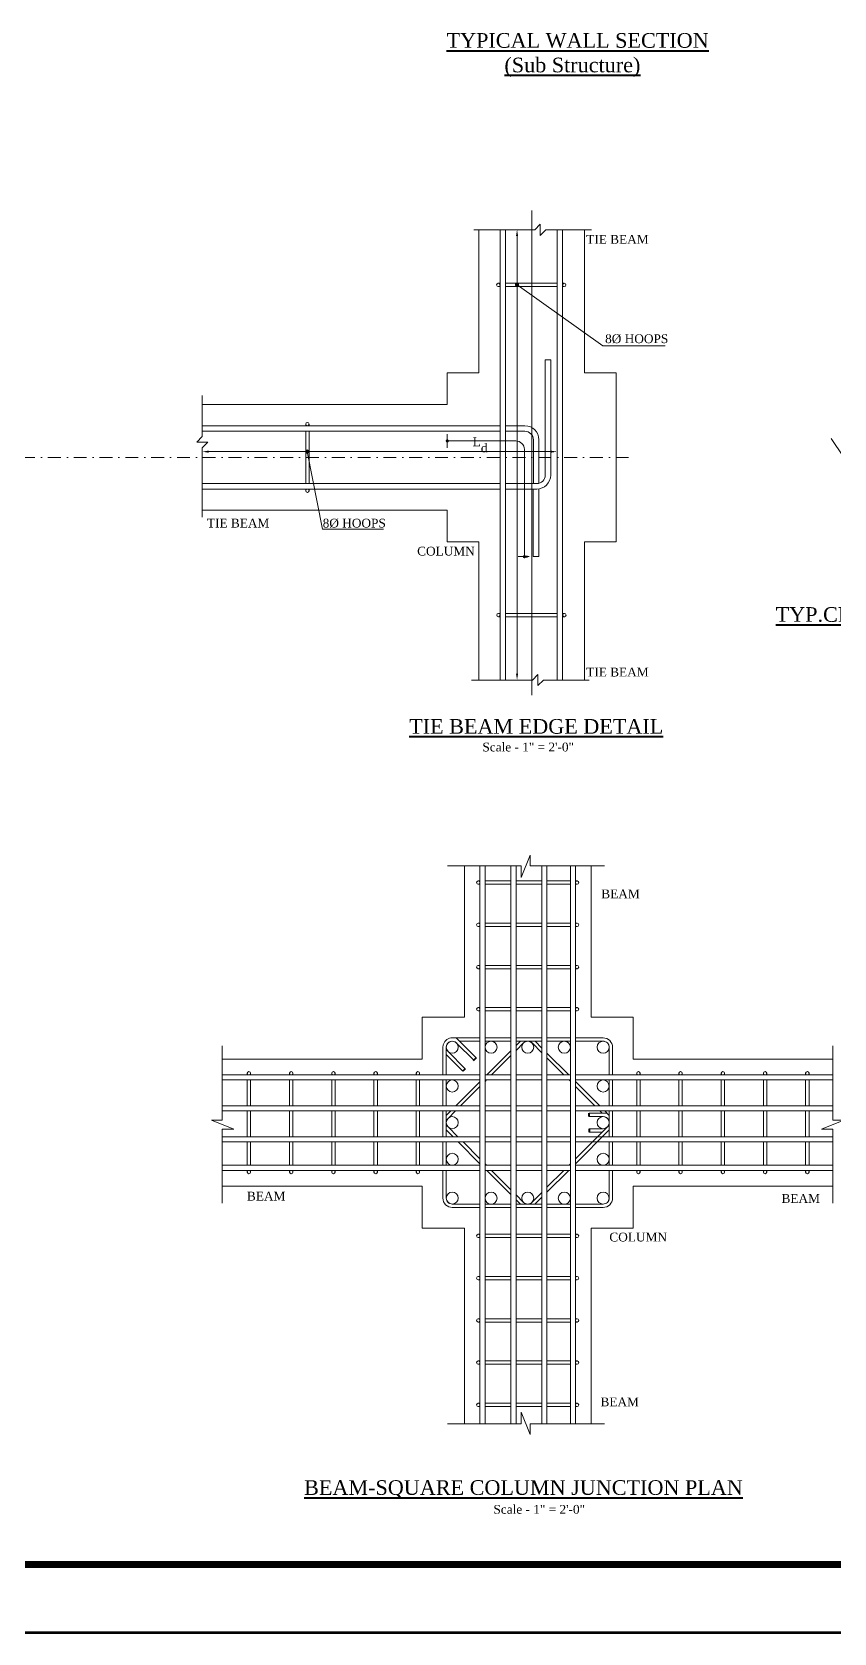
# Model space of a CAD drawing. Header units: inches. Extents: x 897 to 49934, y -34925 to -18564.
# Drawn here: x 21724 to 22271, y -25586 to -24495 of the extents above; entities that cross this region are included whole.
import ezdxf
from ezdxf.enums import TextEntityAlignment as Align

# ---------------------------------------------------------------- set-up
doc = ezdxf.new("R2010")
doc.units = ezdxf.units.IN
doc.header["$LTSCALE"] = 35
doc.header["$MEASUREMENT"] = 0
doc.linetypes.add('ACAD_ISO04W100', pattern=[30, 24, -3, 0, -3])
doc.linetypes.add('DASHDOTX2', pattern=[2, 1, -0.5, 0, -0.5])
for name, color, linetype, lineweight in [('SES- Door&Window', 21, 'Continuous', 15), ('SES-CENTRE', 8, 'DASHDOTX2', 13), ('SES-DIMENSION', 142, 'Continuous', 13), ('SES-grid', 7, 'ACAD_ISO04W100', 9), ('SES-Leader', 2, 'Continuous', 15), ('SES-REBARS', 1, 'Continuous', 40), ('SES-SHEETS', 7, 'Continuous', 60), ('SES-SLAB OUTLINE', 4, 'Continuous', 18), ('SES-TEXT', 3, 'Continuous', 20), ('SES-TitleText', 7, 'Continuous', 40)]:
    doc.layers.add(name, color=color, linetype=linetype, lineweight=lineweight)
doc.styles.add('SES-ARAIL', font='times.ttf', dxfattribs={"height": 6})
doc.styles.add('SES-Title Text', font='times.ttf', dxfattribs={"height": 10})

# ---------------------------------------------------------------- blocks, each defined once
blk = doc.blocks.new('s1')
at = {"layer": 'SES-SHEETS', "color": 8}
blk.add_lwpolyline([(14202.2, -12888.6), (17370.2, -12888.6), (17370.2, -15126.6), (14202.2, -15126.6)], close=True, dxfattribs=at)
at = {"layer": 'SES-SHEETS'}
for points in [[(14295.2, -12933.6), (17325.2, -12933.6), (17325.2, -15081.6), (14295.2, -15081.6)], [(14296.2, -12934.6), (17324.2, -12934.6), (17324.2, -15080.6), (14296.2, -15080.6)], [(14297.2, -12935.6), (17323.2, -12935.6), (17323.2, -15079.6), (14297.2, -15079.6)], [(14298.2, -12936.6), (17322.2, -12936.6), (17322.2, -15078.6), (14298.2, -15078.6)]]:
    blk.add_lwpolyline(points, close=True, dxfattribs=at)
blk = doc.blocks.new('DOT')
at = {"layer": 'SES-TitleText', "color": 0, "linetype": 'ByBlock'}
blk.add_line((-0.5, 0), (-1, 0), dxfattribs=at)
at = {"layer": 'SES-TitleText', "color": 0, "linetype": 'ByBlock', "const_width": 0.5}
blk.add_lwpolyline([(-0.25, 0, 1), (0.25, 0, 1)], format="xyb", close=True, dxfattribs=at)

msp = doc.modelspace()

# ---------------------------------------------------------------- linework, layer by layer
at = {"layer": 'SES-CENTRE', "ltscale": 0.25}
msp.add_line((22130.95, -24784.74), (21347.78, -24784.74), dxfattribs=at)
at = {"layer": 'SES-DIMENSION'}
for p, q in [((22054.86, -24633.81), (22054.86, -24932.23)), ((22054.86, -24667.02), (22113.35, -24708.74)), ((22113.35, -24708.74), (22155.75, -24708.74)), ((22007.31, -24768.78), (22007.31, -24778.2)), ((21844.58, -24780.82), (22077.81, -24780.82)), ((21911.79, -24780.78), (21922.29, -24833.63)), ((22054.09, -24773.49), (22007.31, -24773.49)), ((22059.85, -24852.42), (22059.85, -24779.25)), ((21922.29, -24833.63), (21963.91, -24833.63)), ((22055.73, -24852.42), (22063.08, -24852.42)), ((21990.13, -25166.39), (22018.93, -25166.39))]:
    msp.add_line(p, q, dxfattribs=at)
at = {"layer": 'SES-DIMENSION', "ltscale": 5}
msp.add_lwpolyline([(22023.72, -24936.55), (22065.31, -24936.55), (22069.12, -24932.74), (22069.12, -24940.36), (22072.93, -24936.55), (22104.1, -24936.55)], dxfattribs=at)
at = {"layer": 'SES-DIMENSION'}
msp.add_arc((22054.09, -24779.25), 5.76, 0, 90, dxfattribs=at)
for points in [[(22055.58, -24633.81), (22054.14, -24633.81), (22054.86, -24629.49)], [(21844.58, -24780.1), (21844.58, -24781.54), (21840.26, -24780.82)], [(22077.81, -24780.1), (22077.81, -24781.54), (22082.13, -24780.82)], [(22055.58, -24932.23), (22054.14, -24932.23), (22054.86, -24936.55)]]:
    msp.add_solid(points, dxfattribs=at)
at = {"layer": 'SES-grid', "ltscale": 3}
msp.add_line((22064.91, -24616.4), (22064.91, -24946.93), dxfattribs=at)
at = {"layer": 'SES-Leader', "const_width": 1.44}
for points in [[(22054.86, -24667.74, 1), (22054.86, -24666.3, 1)], [(21912.51, -24780.78, -1), (21911.07, -24780.78, -1)]]:
    msp.add_lwpolyline(points, format="xyb", close=True, dxfattribs=at)
at = {"layer": 'SES-REBARS', "lineweight": 20}
for p, q in [((22043.31, -24629.49), (22043.31, -24936.55)), ((22047.05, -24629.49), (22047.05, -24936.55)), ((22082.13, -24629.49), (22082.13, -24936.55)), ((22085.87, -24629.49), (22085.87, -24936.55)), ((22043.31, -24665.97, -0.13), (22042.1, -24665.97, -0.13)), ((22043.31, -24668.27, -0.13), (22042.1, -24668.27, -0.13)), ((22047.05, -24665.97), (22082.13, -24665.97)), ((22047.05, -24668.27), (22082.13, -24668.27)), ((22087.02, -24665.97), (22085.87, -24665.97)), ((22087.02, -24668.27), (22085.87, -24668.27)), ((22087.02, -24668.27), (22085.87, -24668.27)), ((22074.06, -24718.3), (22074.06, -24796.84)), ((22074.06, -24718.3), (22077.81, -24718.3)), ((22077.81, -24718.3), (22077.81, -24796.84)), ((21840.26, -24763.14), (22043.31, -24763.14)), ((21840.26, -24766.89), (22043.31, -24766.89)), ((21910.74, -24763.14), (21910.74, -24761.99)), ((21910.74, -24766.89), (21910.74, -24802.6)), ((21913.04, -24761.99), (21913.04, -24763.14)), ((21913.04, -24761.99), (21913.04, -24763.14)), ((21913.04, -24766.89), (21913.04, -24802.6)), ((22047.05, -24763.14), (22060.24, -24763.14)), ((22047.05, -24766.89), (22060.24, -24766.89)), ((22066, -24772.65), (22066, -24802.6)), ((22069.74, -24772.65), (22069.74, -24802.42)), ((21840.26, -24802.6), (22043.31, -24802.6)), ((22047.05, -24802.6), (22068.3, -24802.6)), ((21840.26, -24806.34), (22043.31, -24806.34)), ((21910.74, -24807.5), (21910.74, -24806.34)), ((21910.74, -24807.5), (21910.74, -24806.34)), ((21910.74, -24806.34), (21910.74, -24806.38)), ((21910.74, -24806.34), (21910.74, -24806.67)), ((21913.04, -24807.5), (21913.04, -24806.34)), ((21913.04, -24806.34), (21913.04, -24806.67)), ((22047.05, -24806.34), (22068.3, -24806.34)), ((22065.96, -24806.34), (22065.96, -24852.42)), ((22069.7, -24806.24), (22069.7, -24852.42)), ((22065.96, -24852.42), (22069.7, -24852.42)), ((22043.31, -24891.1, -0.13), (22042.16, -24891.1, -0.13)), ((22047.05, -24891.1), (22082.13, -24891.1)), ((22087.12, -24891.1, -0.13), (22085.87, -24891.1, -0.13)), ((22043.31, -24893.4, -0.13), (22042.16, -24893.4, -0.13)), ((22047.05, -24893.4), (22082.13, -24893.4)), ((22087.12, -24893.4, -0.13), (22085.87, -24893.4, -0.13)), ((22087.12, -24893.4, -0.13), (22085.87, -24893.4, -0.13)), ((22029.58, -25443.75), (22029.58, -25063.28)), ((22033.04, -25443.75), (22033.04, -25063.28)), ((22050.7, -25443.75), (22050.7, -25063.28)), ((22054.16, -25443.75), (22054.16, -25063.28)), ((22071.82, -25443.75), (22071.82, -25063.28)), ((22075.28, -25443.75), (22075.28, -25063.28)), ((22091.21, -25443.75), (22091.21, -25063.28)), ((22094.67, -25443.75), (22094.67, -25063.28)), ((22028.43, -25073.52), (22029.58, -25073.52)), ((22028.43, -25075.83), (22029.58, -25075.83)), ((22033.04, -25073.52), (22050.7, -25073.52)), ((22033.04, -25075.83), (22050.7, -25075.83)), ((22054.16, -25073.52), (22071.82, -25073.52)), ((22054.16, -25075.83), (22071.82, -25075.83)), ((22075.28, -25073.52), (22091.21, -25073.52)), ((22075.28, -25075.83), (22091.21, -25075.83)), ((22094.67, -25073.52), (22095.82, -25073.52)), ((22094.67, -25075.83), (22095.82, -25075.83)), ((22028.43, -25102.32), (22029.58, -25102.32)), ((22028.43, -25104.63), (22029.58, -25104.63)), ((22033.04, -25102.32), (22050.7, -25102.32)), ((22033.04, -25104.63), (22050.7, -25104.63)), ((22054.16, -25102.32), (22071.82, -25102.32)), ((22054.16, -25104.63), (22071.82, -25104.63)), ((22075.28, -25102.32), (22091.21, -25102.32)), ((22075.28, -25104.63), (22091.21, -25104.63)), ((22094.67, -25102.32), (22095.82, -25102.32)), ((22094.67, -25104.63), (22095.82, -25104.63)), ((22028.43, -25131.12), (22029.58, -25131.12)), ((22033.04, -25131.12), (22050.7, -25131.12)), ((22054.16, -25131.12), (22071.82, -25131.12)), ((22075.28, -25131.12), (22091.21, -25131.12)), ((22094.67, -25131.12), (22095.82, -25131.12)), ((22028.43, -25133.43), (22029.58, -25133.43)), ((22033.04, -25133.43), (22050.7, -25133.43)), ((22054.16, -25133.43), (22071.82, -25133.43)), ((22075.28, -25133.43), (22091.21, -25133.43)), ((22094.67, -25133.43), (22095.82, -25133.43)), ((22028.43, -25159.92), (22029.58, -25159.92)), ((22028.43, -25162.23), (22029.58, -25162.23)), ((22033.04, -25159.92), (22050.7, -25159.92)), ((22033.04, -25162.23), (22050.7, -25162.23)), ((22054.16, -25159.92), (22071.82, -25159.92)), ((22054.16, -25162.23), (22071.82, -25162.23)), ((22075.28, -25159.92), (22091.21, -25159.92)), ((22075.28, -25162.23), (22091.21, -25162.23)), ((22094.67, -25159.92), (22095.82, -25159.92)), ((22094.67, -25162.23), (22095.82, -25162.23)), ((21853.85, -25205.85), (22029.58, -25205.85)), ((21870.91, -25205.85), (21870.91, -25204.7)), ((21873.22, -25205.85), (21873.22, -25204.7)), ((21899.71, -25205.85), (21899.71, -25204.7)), ((21902.02, -25205.85), (21902.02, -25204.7)), ((21928.51, -25205.85), (21928.51, -25204.7)), ((21930.82, -25205.85), (21930.82, -25204.7)), ((21957.31, -25205.85), (21957.31, -25204.7)), ((21959.62, -25205.85), (21959.62, -25204.7)), ((21986.11, -25205.85), (21986.11, -25204.7)), ((21988.42, -25205.85), (21988.42, -25204.7)), ((22033.04, -25205.85), (22050.7, -25205.85)), ((22054.16, -25205.85), (22071.82, -25205.85)), ((22075.28, -25205.85), (22091.21, -25205.85)), ((22094.67, -25205.85), (22270.24, -25205.85)), ((22136.45, -25204.7), (22136.45, -25205.85)), ((22138.75, -25204.7), (22138.75, -25205.85)), ((22165.25, -25204.7), (22165.25, -25205.85)), ((22167.55, -25204.7), (22167.55, -25205.85)), ((22194.05, -25204.7), (22194.05, -25205.85)), ((22196.35, -25204.7), (22196.35, -25205.85)), ((22222.85, -25204.7), (22222.85, -25205.85)), ((22225.15, -25204.7), (22225.15, -25205.85)), ((22251.65, -25204.7), (22251.65, -25205.85)), ((22253.95, -25204.7), (22253.95, -25205.85)), ((21853.85, -25209.3), (22029.58, -25209.3)), ((21870.91, -25209.3), (21870.91, -25226.97)), ((21873.22, -25209.3), (21873.22, -25226.97)), ((21899.71, -25209.3), (21899.71, -25226.97)), ((21902.02, -25209.3), (21902.02, -25225.72)), ((21902.02, -25209.3), (21902.02, -25226.97)), ((21928.51, -25209.3), (21928.51, -25226.97)), ((21930.82, -25209.3), (21930.82, -25226.97)), ((21957.31, -25209.3), (21957.31, -25226.97)), ((21959.62, -25209.3), (21959.62, -25226.97)), ((21986.11, -25209.3), (21986.11, -25226.97)), ((21988.42, -25209.3), (21988.42, -25226.97)), ((22033.04, -25209.3), (22050.7, -25209.3)), ((22054.16, -25209.3), (22071.82, -25209.3)), ((22075.28, -25209.3), (22091.21, -25209.3)), ((22094.67, -25209.3), (22270.24, -25209.3)), ((22136.45, -25209.3), (22136.45, -25226.97)), ((22138.75, -25209.3), (22138.75, -25226.97)), ((22165.25, -25209.3), (22165.25, -25226.97)), ((22167.55, -25209.3), (22167.55, -25226.97)), ((22194.05, -25209.3), (22194.05, -25226.97)), ((22196.35, -25209.3), (22196.35, -25226.97)), ((22222.85, -25209.3), (22222.85, -25226.97)), ((22225.15, -25209.3), (22225.15, -25226.97)), ((22251.65, -25209.3), (22251.65, -25226.97)), ((22253.95, -25209.3), (22253.95, -25226.97)), ((21853.85, -25226.97), (22029.58, -25226.97)), ((22033.04, -25226.97), (22050.7, -25226.97)), ((22054.16, -25226.97), (22071.82, -25226.97)), ((22075.28, -25226.97), (22091.21, -25226.97)), ((22094.67, -25226.97), (22270.24, -25226.97)), ((21853.85, -25230.42), (22029.58, -25230.42)), ((21870.91, -25230.42), (21870.91, -25248.09)), ((21873.22, -25230.42), (21873.22, -25248.09)), ((21899.71, -25230.42), (21899.71, -25248.09)), ((21902.02, -25230.42), (21902.02, -25248.09)), ((21928.51, -25230.42), (21928.51, -25248.09)), ((21930.82, -25230.42), (21930.82, -25248.09)), ((21930.82, -25240.12), (21930.82, -25248.09)), ((21957.31, -25230.42), (21957.31, -25248.09)), ((21959.62, -25230.42), (21959.62, -25248.09)), ((21959.62, -25240.12), (21959.62, -25248.09)), ((21986.11, -25230.42), (21986.11, -25248.09)), ((21988.42, -25230.42), (21988.42, -25248.09)), ((21988.42, -25240.12), (21988.42, -25248.09)), ((22033.04, -25230.42), (22050.7, -25230.42)), ((22054.16, -25230.42), (22071.82, -25230.42)), ((22075.28, -25230.42), (22091.21, -25230.42)), ((22094.67, -25230.42), (22270.24, -25230.42)), ((22136.45, -25230.42), (22136.45, -25248.09)), ((22138.75, -25230.42), (22138.75, -25248.09)), ((22165.25, -25230.42), (22165.25, -25248.09)), ((22167.55, -25230.42), (22167.55, -25248.09)), ((22194.05, -25230.42), (22194.05, -25248.09)), ((22196.35, -25230.42), (22196.35, -25248.09)), ((22222.85, -25230.42), (22222.85, -25248.09)), ((22225.15, -25230.42), (22225.15, -25248.09)), ((22251.65, -25230.42), (22251.65, -25248.09)), ((22253.95, -25230.42), (22253.95, -25248.09)), ((21853.85, -25248.09), (22029.58, -25248.09)), ((21853.85, -25251.54), (22029.58, -25251.54)), ((21870.91, -25251.54), (21870.91, -25267.48)), ((21873.22, -25251.54), (21873.22, -25267.48)), ((21899.71, -25251.54), (21899.71, -25266.33)), ((21899.71, -25251.54), (21899.71, -25267.48)), ((21902.02, -25251.54), (21902.02, -25267.48)), ((21928.51, -25251.54), (21928.51, -25266.33)), ((21928.51, -25251.54), (21928.51, -25267.48)), ((21930.82, -25251.54), (21930.82, -25267.48)), ((21957.31, -25251.54), (21957.31, -25267.48)), ((21959.62, -25251.54), (21959.62, -25267.48)), ((21986.11, -25251.54), (21986.11, -25267.48)), ((21988.42, -25251.54), (21988.42, -25267.48)), ((22033.04, -25248.09), (22050.7, -25248.09)), ((22033.04, -25251.54), (22050.7, -25251.54)), ((22054.16, -25248.09), (22071.82, -25248.09)), ((22054.16, -25251.54), (22071.82, -25251.54)), ((22075.28, -25248.09), (22091.21, -25248.09)), ((22075.28, -25251.54), (22091.21, -25251.54)), ((22094.67, -25248.09), (22270.24, -25248.09)), ((22094.67, -25251.54), (22270.24, -25251.54)), ((22136.45, -25251.54), (22136.45, -25267.48)), ((22138.75, -25251.54), (22138.75, -25267.48)), ((22165.25, -25251.54), (22165.25, -25267.48)), ((22167.55, -25251.54), (22167.55, -25267.48)), ((22194.05, -25251.54), (22194.05, -25267.48)), ((22196.35, -25251.54), (22196.35, -25267.48)), ((22222.85, -25251.54), (22222.85, -25267.48)), ((22225.15, -25251.54), (22225.15, -25267.48)), ((22251.65, -25251.54), (22251.65, -25267.48)), ((22253.95, -25251.54), (22253.95, -25267.48)), ((21853.85, -25267.48), (22029.58, -25267.48)), ((21853.85, -25270.94), (22029.58, -25270.94)), ((21870.91, -25270.94), (21870.91, -25272.09)), ((21873.22, -25270.94), (21873.22, -25272.09)), ((21899.71, -25270.94), (21899.71, -25272.09)), ((21902.02, -25270.94), (21902.02, -25272.09)), ((21928.51, -25270.94), (21928.51, -25272.09)), ((21930.82, -25270.94), (21930.82, -25272.09)), ((21957.31, -25270.94), (21957.31, -25272.09)), ((21959.62, -25270.94), (21959.62, -25272.09)), ((21986.11, -25270.94), (21986.11, -25272.09)), ((21988.42, -25270.94), (21988.42, -25272.09)), ((22033.04, -25267.48), (22050.7, -25267.48)), ((22033.04, -25270.94), (22050.7, -25270.94)), ((22054.16, -25267.48), (22071.82, -25267.48)), ((22054.16, -25270.94), (22071.82, -25270.94)), ((22075.28, -25267.48), (22091.21, -25267.48)), ((22075.28, -25270.94), (22091.21, -25270.94)), ((22094.67, -25267.48), (22270.24, -25267.48)), ((22094.67, -25270.94), (22270.24, -25270.94)), ((22136.45, -25270.94), (22136.45, -25272.09)), ((22138.75, -25270.94), (22138.75, -25272.09)), ((22165.25, -25270.94), (22165.25, -25272.09)), ((22167.55, -25270.94), (22167.55, -25272.09)), ((22194.05, -25270.94), (22194.05, -25272.09)), ((22196.35, -25270.94), (22196.35, -25272.09)), ((22222.85, -25270.94), (22222.85, -25272.09)), ((22225.15, -25270.94), (22225.15, -25272.09)), ((22251.65, -25270.94), (22251.65, -25272.09)), ((22253.95, -25270.94), (22253.95, -25272.09)), ((22028.43, -25314.48), (22029.58, -25314.48)), ((22028.43, -25316.79), (22029.58, -25316.79)), ((22033.04, -25314.48), (22050.7, -25314.48)), ((22033.04, -25316.79), (22050.7, -25316.79)), ((22054.16, -25314.48), (22071.82, -25314.48)), ((22054.16, -25316.79), (22071.82, -25316.79)), ((22075.28, -25314.48), (22091.21, -25314.48)), ((22075.28, -25316.79), (22091.21, -25316.79)), ((22094.67, -25314.48), (22095.82, -25314.48)), ((22094.67, -25316.79), (22095.82, -25316.79)), ((22028.43, -25343.28), (22029.58, -25343.28)), ((22028.43, -25345.59), (22029.58, -25345.59)), ((22033.04, -25343.28), (22050.7, -25343.28)), ((22033.04, -25345.59), (22050.7, -25345.59)), ((22054.16, -25343.28), (22071.82, -25343.28)), ((22054.16, -25345.59), (22071.82, -25345.59)), ((22075.28, -25343.28), (22091.21, -25343.28)), ((22075.28, -25345.59), (22091.21, -25345.59)), ((22094.67, -25343.28), (22095.82, -25343.28)), ((22094.67, -25345.59), (22095.82, -25345.59)), ((22028.43, -25372.08), (22029.58, -25372.08)), ((22033.04, -25372.08), (22050.7, -25372.08)), ((22054.16, -25372.08), (22071.82, -25372.08)), ((22075.28, -25372.08), (22091.21, -25372.08)), ((22094.67, -25372.08), (22095.82, -25372.08)), ((22028.43, -25374.39), (22029.58, -25374.39)), ((22033.04, -25374.39), (22050.7, -25374.39)), ((22054.16, -25374.39), (22071.82, -25374.39)), ((22075.28, -25374.39), (22091.21, -25374.39)), ((22094.67, -25374.39), (22095.82, -25374.39)), ((22028.43, -25400.88), (22029.58, -25400.88)), ((22028.43, -25403.19), (22029.58, -25403.19)), ((22033.04, -25400.88), (22050.7, -25400.88)), ((22033.04, -25403.19), (22050.7, -25403.19)), ((22054.16, -25400.88), (22071.82, -25400.88)), ((22054.16, -25403.19), (22071.82, -25403.19)), ((22075.28, -25400.88), (22091.21, -25400.88)), ((22075.28, -25403.19), (22091.21, -25403.19)), ((22094.67, -25400.88), (22095.82, -25400.88)), ((22094.67, -25403.19), (22095.82, -25403.19)), ((22028.43, -25429.68), (22029.58, -25429.68)), ((22028.43, -25431.99), (22029.58, -25431.99)), ((22033.04, -25429.68), (22050.7, -25429.68)), ((22033.04, -25431.99), (22050.7, -25431.99)), ((22054.16, -25429.68), (22071.82, -25429.68)), ((22054.16, -25431.99), (22071.82, -25431.99)), ((22075.28, -25429.68), (22091.21, -25429.68)), ((22075.28, -25431.99), (22091.21, -25431.99)), ((22094.67, -25429.68), (22095.82, -25429.68)), ((22094.67, -25431.99), (22095.82, -25431.99))]:
    msp.add_line(p, q, dxfattribs=at)
at = {"layer": 'SES-REBARS'}
for p, q in [((22026.98, -25194.23), (22025, -25196.21)), ((22019.58, -25201.66), (22017.95, -25203.29)), ((22104.06, -25234.28), (22104.06, -25231.98)), ((22104.06, -25242.49), (22104.06, -25244.79))]:
    msp.add_line(p, q, dxfattribs=at)
at = {"layer": 'SES-REBARS', "lineweight": 20}
for points in [[(22004.28, -25205.85), (22004.28, -25187.01, -0.0860756), (22004.65, -25184.85, -0.3189643), (22010.71, -25180.54), (22029.58, -25180.54)], [(22006.58, -25205.85), (22006.58, -25187.01, -0.6683675), (22013.61, -25184.1), (22025.35, -25195.86)], [(22019.58, -25201.66), (22007.8, -25189.87, -0.6679898), (22010.71, -25182.85)], [(22054.16, -25189.14), (22059.24, -25184.05, -0.4142136), (22065.06, -25184.05), (22071.82, -25190.82)], [(22094.67, -25180.54), (22113.55, -25180.54, -0.4142136), (22119.97, -25186.96), (22119.97, -25205.85)], [(22094.67, -25182.85), (22113.55, -25182.85, -0.4142136), (22117.67, -25186.96), (22117.67, -25205.85)], [(22014.55, -25248.09), (22007.79, -25241.32, -0.4142136), (22007.79, -25235.5), (22012.87, -25230.42)], [(22104.06, -25234.28), (22113.55, -25234.28, -0.6683675), (22116.46, -25241.31), (22094.67, -25263.1)], [(22116.47, -25235.47, -0.6679898), (22113.55, -25242.49), (22104.06, -25242.49)], [(22119.97, -25238.36, -0.0014076), (22119.97, -25238.39, -0.0005051), (22119.97, -25238.41)], [(22029.58, -25296.24), (22010.7, -25296.24, -0.4142136), (22004.28, -25289.82), (22004.28, -25270.94)], [(22029.58, -25293.93), (22010.7, -25293.93, -0.4142136), (22006.58, -25289.82), (22006.58, -25270.94)], [(22117.67, -25270.94), (22117.67, -25289.82, -0.4142136), (22113.55, -25293.93), (22094.67, -25293.93)], [(22119.97, -25270.94), (22119.97, -25289.82, -0.4142136), (22113.55, -25296.24), (22094.67, -25296.24)], [(22071.82, -25285.95), (22065.04, -25292.73, -0.4142136), (22059.22, -25292.73), (22054.16, -25287.67)]]:
    msp.add_lwpolyline(points, format="xyb", dxfattribs=at)
for points in [[(22013.31, -25180.54), (22026.98, -25194.23)], [(22015.61, -25182.85), (22029.58, -25182.85)], [(22033.04, -25180.54), (22050.7, -25180.54)], [(22033.04, -25182.85), (22050.7, -25182.85)], [(22054.16, -25180.54), (22071.82, -25180.54)], [(22054.16, -25182.85), (22071.82, -25182.85)], [(22054.16, -25185.88), (22057.19, -25182.85)], [(22067.11, -25182.85), (22071.82, -25187.56)], [(22075.28, -25180.54), (22091.21, -25180.54)], [(22075.28, -25182.85), (22091.21, -25182.85)], [(22017.95, -25203.29), (22006.58, -25191.91)], [(22034.19, -25205.85), (22050.7, -25189.33)], [(22037.45, -25205.85), (22050.7, -25192.59)], [(22075.28, -25191.01), (22090.11, -25205.85)], [(22075.28, -25194.27), (22086.85, -25205.85)], [(22004.28, -25226.97), (22004.28, -25209.3)], [(22006.58, -25226.97), (22006.58, -25209.3)], [(22013.07, -25226.97), (22029.58, -25210.45)], [(22016.33, -25226.97), (22029.58, -25213.71)], [(22033.04, -25210.26), (22033.99, -25209.3)], [(22090.3, -25209.3), (22091.21, -25210.21)], [(22094.67, -25210.41), (22111.22, -25226.97)], [(22094.67, -25213.67), (22107.96, -25226.97)], [(22117.67, -25209.3), (22117.67, -25226.97)], [(22119.97, -25209.3), (22119.97, -25226.97)], [(22004.28, -25248.09), (22004.28, -25230.42)], [(22006.58, -25248.09), (22006.58, -25230.42)], [(22006.58, -25233.45), (22009.61, -25230.42)], [(22104.06, -25231.98), (22116.24, -25231.98)], [(22111.42, -25230.42), (22112.98, -25231.98)], [(22114.68, -25230.42), (22117.67, -25233.41)], [(22117.67, -25230.42), (22117.67, -25248.09)], [(22119.97, -25230.42), (22119.97, -25248.09)], [(22004.28, -25267.48), (22004.28, -25251.54)], [(22011.29, -25248.09), (22006.58, -25243.38)], [(22006.58, -25267.48), (22006.58, -25251.54)], [(22029.58, -25266.36), (22014.75, -25251.54)], [(22029.58, -25263.11), (22018.01, -25251.54)], [(22117.67, -25243.36), (22094.67, -25266.36)], [(22112.98, -25244.79), (22104.06, -25244.79)], [(22117.67, -25251.54), (22117.67, -25267.48)], [(22119.97, -25251.54), (22119.97, -25267.48)], [(22033.96, -25267.48), (22033.04, -25266.56)], [(22050.7, -25287.47), (22034.15, -25270.94)], [(22050.7, -25284.22), (22037.41, -25270.94)], [(22086.83, -25270.94), (22075.28, -25282.49)], [(22090.09, -25270.94), (22075.28, -25285.75)], [(22091.21, -25266.55), (22090.29, -25267.48)], [(22050.7, -25293.93), (22033.04, -25293.93)], [(22057.17, -25293.93), (22054.16, -25290.93)], [(22071.82, -25293.93), (22054.16, -25293.93)], [(22071.82, -25289.21), (22067.09, -25293.93)], [(22091.21, -25293.93), (22075.28, -25293.93)], [(22050.7, -25296.24), (22033.04, -25296.24)], [(22071.82, -25296.24), (22054.16, -25296.24)], [(22091.21, -25296.24), (22075.28, -25296.24)]]:
    msp.add_lwpolyline(points, dxfattribs=at)
for centre, radius in [((22042.1, -24667.12, -0.13), 1.15), ((22087.02, -24667.12), 1.15), ((21911.89, -24761.99), 1.15), ((21911.89, -24807.5), 1.15), ((22042.16, -24892.25, -0.13), 1.15), ((22087.12, -24892.25, -0.13), 1.15), ((22028.43, -25074.68), 1.15), ((22095.82, -25074.68), 1.15), ((22028.43, -25103.48), 1.15), ((22095.82, -25103.48), 1.15), ((22028.43, -25132.28), 1.15), ((22095.82, -25132.28), 1.15), ((22028.43, -25161.08), 1.15), ((22095.82, -25161.08), 1.15), ((22010.69, -25186.97), 4.11), ((22037.15, -25186.97), 4.11), ((22062.13, -25186.97), 4.11), ((22087.1, -25186.97), 4.11), ((22113.57, -25186.97), 4.11), ((21872.06, -25204.7), 1.15), ((21900.86, -25204.7), 1.15), ((21929.66, -25204.7), 1.15), ((21958.46, -25204.7), 1.15), ((21987.26, -25204.7), 1.15), ((22137.6, -25204.7), 1.15), ((22166.4, -25204.7), 1.15), ((22195.2, -25204.7), 1.15), ((22224, -25204.7), 1.15), ((22252.8, -25204.7), 1.15), ((22010.71, -25213.41), 4.11), ((22113.54, -25213.41), 4.11), ((22010.7, -25238.39), 4.11), ((22113.55, -25238.39), 4.11), ((22010.7, -25263.36), 4.11), ((22113.56, -25263.36), 4.11), ((21872.06, -25272.09), 1.15), ((21900.86, -25272.09), 1.15), ((21929.66, -25272.09), 1.15), ((21958.46, -25272.09), 1.15), ((21987.26, -25272.09), 1.15), ((22137.6, -25272.09), 1.15), ((22166.4, -25272.09), 1.15), ((22195.2, -25272.09), 1.15), ((22224, -25272.09), 1.15), ((22252.8, -25272.09), 1.15), ((22010.69, -25289.81), 4.11), ((22037.15, -25289.89), 4.11), ((22062.13, -25289.89), 4.11), ((22087.1, -25289.89), 4.11), ((22113.54, -25289.84), 4.11), ((22028.43, -25315.64), 1.15), ((22095.82, -25315.64), 1.15), ((22028.43, -25344.44), 1.15), ((22095.82, -25344.44), 1.15), ((22028.43, -25373.24), 1.15), ((22095.82, -25373.24), 1.15), ((22028.43, -25402.04), 1.15), ((22095.82, -25402.04), 1.15), ((22028.43, -25430.84), 1.15), ((22095.82, -25430.84), 1.15)]:
    msp.add_circle(centre, radius, dxfattribs=at)
for centre, radius, start, end in [((22060.24, -24772.65), 9.5, 0, 90), ((22060.24, -24772.65), 5.76, 0, 90), ((22068.3, -24796.84), 5.76, 270, 0), ((22068.3, -24796.84), 9.5, 270, 0)]:
    msp.add_arc(centre, radius, start, end, dxfattribs=at)
at = {"layer": 'SES-SLAB OUTLINE'}
for p, q in [((22028.91, -24629.49), (22028.91, -24727.14)), ((22100.91, -24629.49), (22100.91, -24727.14)), ((21840.26, -24748.74), (22007.31, -24748.74)), ((21840.26, -24820.74), (22007.31, -24820.74)), ((22028.91, -24936.55), (22028.91, -24842.34)), ((22100.91, -24936.55), (22100.91, -24842.34)), ((22018.93, -25166.39), (22018.93, -25063.28)), ((22105.33, -25166.39), (22105.33, -25063.28)), ((21990.13, -25195.19), (21990.13, -25166.39)), ((22105.33, -25166.39), (22134.13, -25166.39)), ((22134.13, -25166.39), (22134.13, -25195.19)), ((21853.85, -25195.19), (21990.13, -25195.19)), ((22134.13, -25195.19), (22270.24, -25195.19)), ((21853.85, -25281.59), (21990.13, -25281.59)), ((21990.13, -25310.39), (21990.13, -25281.59)), ((22134.13, -25281.59), (22270.24, -25281.59)), ((22134.13, -25281.59), (22134.13, -25310.39)), ((22018.93, -25310.39), (21990.13, -25310.39)), ((22018.93, -25443.75), (22018.93, -25310.39)), ((22134.13, -25310.39), (22105.33, -25310.39)), ((22105.33, -25443.75), (22105.33, -25310.39))]:
    msp.add_line(p, q, dxfattribs=at)
for points in [[(22025.34, -24629.49), (22066.93, -24629.49), (22070.74, -24625.68), (22070.74, -24633.3), (22074.55, -24629.49), (22105.73, -24629.49)], [(22007.31, -24748.74), (22007.31, -24727.14), (22028.91, -24727.14)], [(22100.91, -24727.14), (22122.51, -24727.14), (22122.51, -24842.34), (22100.91, -24842.34)], [(21840.26, -24742.42), (21840.26, -24770.55), (21836.45, -24774.36), (21844.07, -24774.36), (21840.26, -24778.17), (21840.26, -24825.39)], [(22028.91, -24842.34), (22007.31, -24842.34), (22007.31, -24820.74)], [(22114.47, -25063.28), (22063.79, -25063.28), (22063.79, -25055.9), (22057.77, -25071.16), (22057.77, -25063.28), (22007.34, -25063.28)], [(21853.85, -25186.05), (21853.85, -25236.73), (21846.46, -25236.73), (21861.73, -25242.75), (21853.85, -25242.75), (21853.85, -25293.18)], [(22270.24, -25186.05), (22270.24, -25236.73), (22277.62, -25236.73), (22262.36, -25242.75), (22270.24, -25242.75), (22270.24, -25293.18)], [(22114.47, -25443.75), (22063.79, -25443.75), (22063.79, -25451.14), (22057.77, -25435.87), (22057.77, -25443.75), (22007.34, -25443.75)]]:
    msp.add_lwpolyline(points, dxfattribs=at)
at = {"layer": 'SES-SLAB OUTLINE', "linetype": 'Continuous', "ltscale": 10}
msp.add_lwpolyline([(22335.74, -24870.89), (22310.93, -24834.05), (22289.26, -24839.43), (22315.54, -24803.33), (22293.87, -24808.71), (22269.06, -24771.88)], dxfattribs=at)
at = {"layer": 'SES-TitleText', "color": 0, "linetype": 'ByBlock', "const_width": 1.08}
msp.add_lwpolyline([(22007.85, -24773.49, 1), (22006.77, -24773.49, 1)], format="xyb", close=True, dxfattribs=at)

# ---------------------------------------------------------------- block references
at = {"layer": 'SES- Door&Window'}
msp.add_blockref('s1', (6092.08, -10459.76), dxfattribs=at)
at = {"layer": 'SES-DIMENSION', "xscale": 2.16, "yscale": 2.16, "zscale": 2.16, "rotation": 180}
msp.add_blockref('DOT', (22059.85, -24852.42), dxfattribs=at)

# ---------------------------------------------------------------- texts
at = {"layer": 'SES-TEXT', "char_height": 6, "width": 121.0006, "attachment_point": 4, "style": 'SES-ARAIL'}
for s, insert in [('TIE BEAM', (22102.02, -24636.03)), ('TIE BEAM', (21843.4, -24829.56)), ('COLUMN', (21986.75, -24848.7)), ('TIE BEAM', (22102.02, -24931.15)), ('BEAM', (22112.32, -25082.41)), ('BEAM', (21870.69, -25288.52)), ('BEAM', (22235.2, -25290.11)), ('COLUMN', (22117.8, -25316.46)), ('BEAM', (22111.75, -25428.84))]:
    msp.add_mtext(s, dxfattribs=dict(at, insert=insert))
at = {"layer": 'SES-TEXT', "char_height": 6, "attachment_point": 5, "style": 'SES-ARAIL'}
for s, insert in [('\\A1;8%%C HOOPS', (22136.45, -24703.93)), ('\\A1;L{\\S^ d;}', (22029.68, -24776.18)), ('\\A1;8%%C HOOPS', (21943.85, -24829.67))]:
    msp.add_mtext(s, dxfattribs=dict(at, insert=insert))
at = {"layer": 'SES-TitleText', "style": 'SES-Title Text'}
for s, p in [('%%uTYPICAL WALL SECTION', (22096.17, -24500.37)), ('%%u(Sub Structure)', (22092.61, -24517.12))]:
    msp.add_text(s, height=10, dxfattribs=at).set_placement(p, align=Align.MIDDLE_CENTER)
at = {"layer": 'SES-TitleText', "ltscale": 10, "style": 'SES-ARAIL'}
for p in [(22031.23, -24985.25), (22038.76, -25505.07)]:
    msp.add_text('Scale - 1" = 2\'-0"', height=6, dxfattribs=at).set_placement(p)
at = {"layer": 'SES-TitleText', "char_height": 10, "attachment_point": 1, "style": 'SES-Title Text'}
for s, insert, width in [('{\\LTYP.CHAIR DETAIL FOR NOSING}', (22231.22, -24886.85), 337.0551), ('\\pxqc;{\\LTIE BEAM EDGE DETAIL}', (21897.21, -24963.17), 341.4927), ('\\pxqc;{\\LBEAM-SQUARE COLUMN JUNCTION PLAN}', (21888.5, -25482.21), 341.4927)]:
    msp.add_mtext(s, dxfattribs=dict(at, insert=insert, width=width))

doc.saveas('drawing.dxf')
